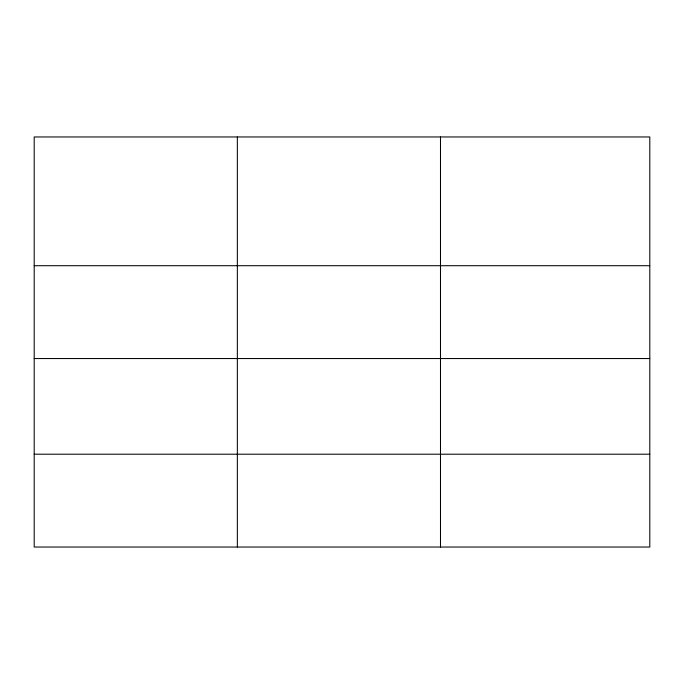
<?xml version="1.0" encoding="UTF-8"?>
<svg xmlns="http://www.w3.org/2000/svg" width="684" height="684" viewBox="0 0 684 684"><rect width="100%" height="100%" fill="white"/><g stroke="black" fill="none" stroke-linecap="round" stroke-linejoin="round"><path stroke-width="1.03" d="M649.8 358.544L649.8 136.962L34.2 136.962L34.2 547.038L649.8 547.038L649.8 358.544L34.2 358.544M34.2 265.708L649.8 265.708M34.2 454.202L649.8 454.202M440.496 136.962L440.496 547.038M237.348 136.962L237.348 547.038"/></g></svg>
